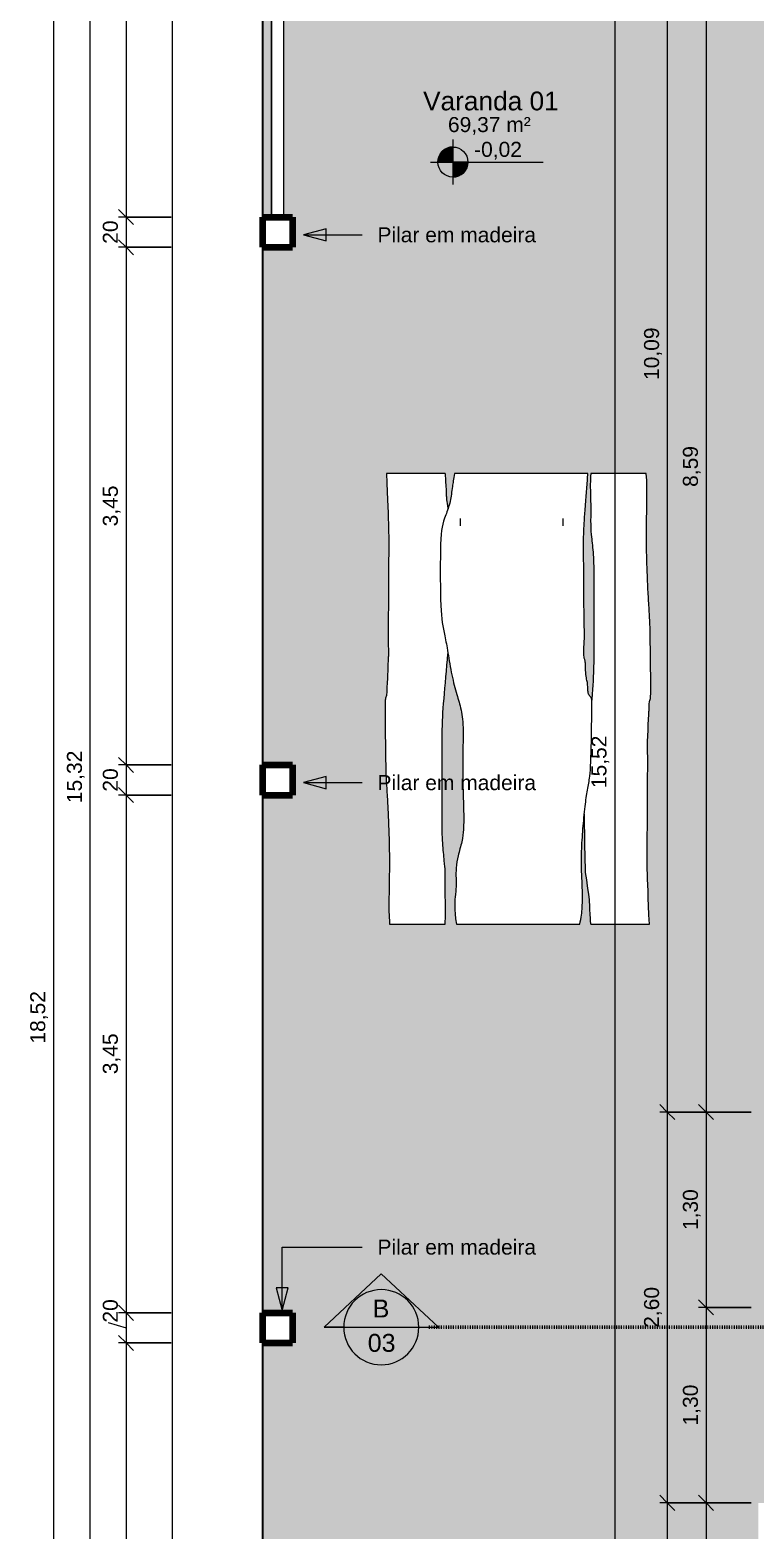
# Model space of a CAD drawing. Header units: millimetres. Extents: x -168557 to 193771, y -108373 to 197278.
# Drawn here: x 169234 to 174054, y -16670 to -6690 of the extents above; entities that cross this region are included whole.
import ezdxf

# ---------------------------------------------------------------- set-up
doc = ezdxf.new("R2010")
doc.units = ezdxf.units.MM
doc.linetypes.add('Dash dot', pattern=[15.875, 6.35, -4.7625, 0, -4.7625])
doc.linetypes.add('Overhead', pattern=[3.96875, 2.38125, -1.5875])
for name, color, linetype, lineweight in [('A-ANNO-DIMS', 211, 'Continuous', 9), ('A-ANNO-DIMS-50', 211, 'Continuous', 9), ('A-AREA', 32, 'Continuous', 9), ('A-FLOR', 192, 'Continuous', 9), ('A-FLOR-OVHD', 1, 'Overhead', 9), ('A-FLOR-PATT', 8, 'Continuous', 25), ('Corrimãos superiores', 7, 'Continuous', 9), ('G-ANNO-DIMS', 111, 'Continuous', 9), ('G-ANNO-SYMB', 111, 'Continuous', 9), ('G-ANNO-TEXT', 231, 'Continuous', 9), ('I-FURN', 30, 'Continuous', 9), ('L-HRDS-IDEN', 13, 'Continuous', 9), ('S-COLS', 52, 'Continuous', 9), ('S-COLS-SYMB', 171, 'Continuous', 100)]:
    doc.layers.add(name, color=color, linetype=linetype, lineweight=lineweight)
doc.styles.add('@Arial Unicode MS_1', font='ARIALUNI.TTF', dxfattribs={"height": 100})
doc.styles.add('Arial_2', font='arial.ttf', dxfattribs={"height": 100})
doc.styles.add('Arial_3', font='arial.ttf', dxfattribs={"height": 125})
doc.styles.add('Arial_4', font='arial.ttf', dxfattribs={"height": 119.0625})
doc.dimstyles.new('CRT_-__Metros_-_Linha_de_chamada_3_5_mm_2', dxfattribs={"dimscale": 304.8, "dimtxt": 100.584485, "dimasz": 0.328084, "dimexe": 0.164042, "dimexo": 0.0625, "dimgap": 0.082021, "dimtad": 1, "dimdec": 0, "dimlfac": 0.1, "dimdsep": 46, "dimtxsty": '@Arial Unicode MS_1', "dimblk1": 'OBLIQUE', "dimblk2": 'OBLIQUE', "dimsah": 1, "dimcen": 0.09, "dimdle": 0.164042, "dimazin": 0, "dimtfac": 1, "dimtdec": 4, "dimtix": 1, "dimtmove": 0, "dimatfit": 3, "dimfxl": 0.984252, "dimfxlon": 1, "dimtvp": 1, "dimtolj": 1, "dimtzin": 0, "dimarcsym": 2})
doc.dimstyles.new('CRT_-__Metros_-_Linha_de_chamada_3_5_mm_3', dxfattribs={"dimscale": 304.8, "dimtxt": 100.584485, "dimasz": 0.328084, "dimexe": 0.164042, "dimexo": 0.0625, "dimgap": 0.082021, "dimtad": 1, "dimlfac": 0.001, "dimrnd": 0.01, "dimzin": 0, "dimdsep": 46, "dimtxsty": '@Arial Unicode MS_1', "dimblk1": 'OBLIQUE', "dimblk2": 'OBLIQUE', "dimsah": 1, "dimcen": 0.09, "dimdle": 0.164042, "dimazin": 0, "dimtfac": 1, "dimtdec": 4, "dimtix": 1, "dimtmove": 0, "dimatfit": 3, "dimfxl": 0.984252, "dimfxlon": 1, "dimtvp": 1, "dimtolj": 1, "dimtzin": 0, "dimarcsym": 2})
doc.dimstyles.new('CRT_-__Metros_-_Linha_de_chamada_3_5_mm_4', dxfattribs={"dimscale": 304.8, "dimtxt": 100.584485, "dimasz": 0.328084, "dimexe": 0.164042, "dimexo": 0.0625, "dimgap": 0.082021, "dimtad": 1, "dimdec": 0, "dimlfac": 0.1, "dimdsep": 46, "dimtxsty": '@Arial Unicode MS_1', "dimblk1": 'OBLIQUE', "dimblk2": 'OBLIQUE', "dimsah": 1, "dimcen": 0.09, "dimdle": 0.164042, "dimazin": 0, "dimtfac": 1, "dimtdec": 4, "dimtix": 1, "dimtmove": 1, "dimatfit": 3, "dimfxl": 0.984252, "dimfxlon": 1, "dimtvp": 1, "dimtolj": 1, "dimtzin": 0, "dimarcsym": 2})

# ---------------------------------------------------------------- blocks, each defined once
blk = doc.blocks.new('Pilar de Madeira - 20x20cm-4274203-TERREO')
at = {"layer": 'S-COLS', "lineweight": 80}
for p, q in [((100, 100), (-100, 100)), ((-100, 100), (-100, -100)), ((100, -100), (100, 100)), ((-100, -100), (100, -100))]:
    blk.add_line(p, q, dxfattribs=at)
at = {"layer": 'S-COLS-SYMB'}
for p, q in [((-100, 100), (-100, -100)), ((-100, 100), (100, 100)), ((100, 100), (100, -100)), ((-100, -100), (100, -100))]:
    blk.add_line(p, q, dxfattribs=at)
blk = doc.blocks.new('Tipo de corrimão superior - Corrimão superior_Interno_-3444982-TERREO')
at = {"layer": 'Corrimãos superiores'}
for p, q in [((-11184.6, -7934.7), (-11184.6, -3999.7)), ((-11104.6, -3999.7), (-11104.6, -7934.7))]:
    blk.add_line(p, q, dxfattribs=at)
blk = doc.blocks.new('Tipo de corrimão superior - Corrimão superior_Interno_-V11-TERREO')
at = {"layer": 'Corrimãos superiores'}
for p, q in [((-11184.6, -3999.7), (-11184.6, -7934.7)), ((-11104.6, -3999.7), (-11104.6, -7934.7))]:
    blk.add_line(p, q, dxfattribs=at)
blk = doc.blocks.new('Blks_Mob_Mesa com Bancos Rústica - Madeira Clara-3524189-TERREO')
at = {"layer": 'I-FURN', "color": 254}
for p, q in [((-1500, 854.3), (-1500, 484.5)), ((1500, 485), (1500, 875)), ((-1500, 409.9), (-1500, -411.3)), ((1500, -465.1), (1500, 422.3)), ((1200, 385.2), (1150, 385.2)), ((1150, -300), (1200, -300)), ((-1500, -485), (-1500, -875)), ((1500, -854.3), (1500, -484.5))]:
    blk.add_line(p, q, dxfattribs=at)
for points, knots in [([(1500, 875), (1142.9, 859.2), (998.6, 859.2), (806.6, 862.6), (658.8, 862.6), (516.9, 862.6), (451.5, 864.8), (386.2, 864.8), (321.6, 861.4), (295, 861.4), (269.8, 863.2), (217.8, 866.8), (146.4, 866.8), (88.4, 872.9), (59.2, 872.9), (42.9, 872.9), (21.6, 874.8), (-1.2, 882.7), (-5.9, 883.9), (-213.5, 883.9), (-422.2, 880.3), (-523.5, 878.5), (-649.1, 869.7), (-773.6, 863.2), (-859.2, 860.2), (-993.3, 855.5), (-1145.1, 855.5), (-1271.1, 857.7), (-1352.4, 859.2), (-1430.6, 859.2), (-1500, 854.3)], [0, 0, 0, 0, 0.758754, 1.288261, 1.815115, 2.203482, 2.501588, 2.715304, 2.886495, 3.014046, 3.127691, 3.290446, 3.489275, 3.663074, 3.776602, 3.849743, 3.917368, 3.972516, 4.231248, 4.691862, 5.257928, 5.734722, 6.119599, 6.487339, 6.864099, 7.270446, 7.720913, 8.113601, 8.425902, 8.676483, 8.676483, 8.676483, 8.676483]), ([(1500, 422.3), (1460.2, 428.3), (1397.5, 439.4), (1311.9, 446.9), (1173.5, 500), (1104.3, 517.9), (584.3, 517.9), (482.6, 500), (335, 469.5), (206.8, 451.5), (46.1, 414.4), (-44.9, 381.3), (-189.2, 358.4), (-393, 372.7), (-743.2, 360.4), (-849.2, 360.4), (-941.8, 368.5), (-1047.3, 400.8), (-1114.2, 412.6), (-1200.3, 412.6), (-1242.1, 408.9), (-1325.7, 419.2), (-1392.2, 425), (-1500, 409.9)], [0, 0, 0, 0, 0.207603, 0.533321, 0.867568, 1.67653, 2.436357, 3.282857, 3.702191, 4.188951, 4.616768, 5.06291, 5.551979, 6.318381, 7.040925, 7.641791, 7.980068, 8.2766, 8.565619, 8.779919, 9.012155, 9.223257, 9.507421, 9.507421, 9.507421, 9.507421]), ([(-1500, 484.5), (-1441.1, 481.4), (-1387.4, 481.4), (-1257.7, 485.9), (-1221, 484), (-1133.6, 484), (-1087, 488.9), (-935.2, 504.9), (-825.1, 504.9), (-643, 504.9), (-557.9, 504.9), (-484.9, 504.9), (-166.5, 504.9), (-54.8, 497.1), (204.8, 474.3), (300.9, 465.4), (301.6, 465.3)], [0, 0, 0, 0, 0.265197, 0.506055, 0.783671, 0.970592, 1.284331, 1.622955, 2.109528, 2.522115, 2.894124, 3.415176, 3.965643, 4.875042, 5.652198, 5.658261, 5.658261, 5.658261, 5.658261]), ([(1266.1, 465), (1319.1, 472.5), (1360.7, 475.7), (1390.1, 475.7), (1450.2, 479.9), (1492.1, 482.1), (1500, 485)], [0.0871293, 0.0871293, 0.0871293, 0.0871293, 0.2577189, 0.4264303, 0.5760661, 0.6970347, 0.6970347, 0.6970347, 0.6970347]), ([(-1500, -411.3), (-1455.8, -423.2), (-1376.2, -430.1), (-1260.6, -430.1), (-1151.8, -422.5), (-1006.1, -422.5), (-870.2, -432), (-718.4, -445.3), (-595.9, -464.7), (-513.1, -482.3), (-324.5, -488.9), (1, -493.2), (5.4, -490.7), (28, -470.3), (51.3, -464.5), (95.7, -464.5), (125.1, -459.3), (155.2, -450.7), (223.9, -450.7), (247.9, -448.6), (277.6, -439.5), (303.9, -436.2), (396.4, -442.7), (460.6, -442.7), (524.5, -439.4), (880.7, -439.4), (1010, -434.8), (1137.5, -439.3), (1265.5, -446), (1483.6, -465.1), (1500, -465.1)], [0, 0, 0, 0, 0.263808, 0.596844, 1.001877, 1.429479, 1.904488, 2.355833, 2.750742, 3.18532, 3.840237, 4.408103, 4.80294, 4.868038, 4.976241, 5.083667, 5.199084, 5.34105, 5.476763, 5.612252, 5.70159, 5.865928, 6.066468, 6.308002, 6.837793, 7.438863, 8.109489, 8.530611, 9.049712, 9.447202, 9.447202, 9.447202, 9.447202]), ([(-1156.4, -448.4), (-1296.3, -470.6), (-1355.5, -475.7), (-1390.1, -475.7), (-1450.2, -479.9), (-1492.1, -482.1), (-1500, -485)], [0, 0, 0, 0, 0.2577189, 0.4264303, 0.5760661, 0.6970347, 0.6970347, 0.6970347, 0.6970347]), ([(-768.2, -441.5), (-814.1, -441.5), (-868.9, -441.6), (-1105.4, -445.7), (-1156.4, -448.4)], [7.1739891, 7.1739891, 7.1739891, 7.1739891, 7.752486, 8.1611452, 8.1611452, 8.1611452, 8.1611452]), ([(1500, -484.5), (1441.1, -481.4), (1387.4, -481.4), (1257.7, -485.9), (1221, -484), (1133.6, -484), (1087, -488.9), (935.2, -504.9), (825.1, -504.9), (643, -504.9), (557.9, -504.9), (484.9, -504.9), (166.5, -504.9), (92.8, -499.7), (-6, -491.4), (-7.9, -491.3)], [0, 0, 0, 0, 0.265197, 0.506055, 0.783671, 0.970592, 1.284331, 1.622955, 2.109528, 2.522115, 2.894124, 3.415176, 3.965643, 4.875042, 4.891768, 4.891768, 4.891768, 4.891768]), ([(-1500, -875), (-1142.9, -859.2), (-998.6, -859.2), (-806.6, -862.6), (-658.8, -862.6), (-516.9, -862.6), (-451.5, -864.8), (-386.2, -864.8), (-321.6, -861.4), (-295, -861.4), (-269.8, -863.2), (-217.8, -866.8), (-146.4, -866.8), (-88.4, -872.9), (-59.2, -872.9), (-42.9, -872.9), (-21.6, -874.8), (1.2, -882.7), (5.9, -883.9), (213.5, -883.9), (422.2, -880.3), (523.5, -878.5), (649.1, -869.7), (773.6, -863.2), (859.2, -860.2), (993.3, -855.5), (1145.1, -855.5), (1271.1, -857.7), (1352.4, -859.2), (1430.6, -859.2), (1500, -854.3)], [0, 0, 0, 0, 0.758754, 1.288261, 1.815115, 2.203482, 2.501588, 2.715304, 2.886495, 3.014046, 3.127691, 3.290446, 3.489275, 3.663074, 3.776602, 3.849743, 3.917368, 3.972516, 4.231248, 4.691862, 5.257928, 5.734722, 6.119599, 6.487339, 6.864099, 7.270446, 7.720913, 8.113601, 8.425902, 8.676483, 8.676483, 8.676483, 8.676483])]:
    blk.add_open_spline(points, degree=3, knots=knots, dxfattribs=at)
blk = doc.blocks.new('Pilar de Madeira - 20x20cm-4274205-TERREO')
at = {"layer": 'S-COLS', "lineweight": 80}
for p, q in [((100, 100), (-100, 100)), ((-100, 100), (-100, -100)), ((100, -100), (100, 100)), ((-100, -100), (100, -100))]:
    blk.add_line(p, q, dxfattribs=at)
at = {"layer": 'S-COLS-SYMB'}
for p, q in [((-100, 100), (-100, -100)), ((-100, 100), (100, 100)), ((100, 100), (100, -100)), ((-100, -100), (100, -100))]:
    blk.add_line(p, q, dxfattribs=at)
blk = doc.blocks.new('Elevações de ponto - Tag de Nível em Plantas de Pisos NA-224974-TERREO')
at = {"layer": 'G-ANNO-DIMS'}
h = blk.add_hatch(color=256, dxfattribs=at)
edge = h.paths.add_edge_path()
edge.add_line((0, 0), (-2, 0))
edge.add_arc((0, 0), 2, 90, 180, ccw=False)
edge.add_line((0, 2), (0, 0))
h = blk.add_hatch(color=256, dxfattribs=at)
edge = h.paths.add_edge_path()
edge.add_line((0, 0), (2, 0))
edge.add_arc((0, 0), 2, 270, 360, ccw=False)
edge.add_line((0, -2), (0, 0))
for p, q in [((0, 3), (0, -3)), ((0, 0), (0, 2)), ((-3, 0), (12, 0)), ((-2, 0), (0, 0)), ((0, 0), (0, -2)), ((2, 0), (0, 0))]:
    blk.add_line(p, q, dxfattribs=at)
blk.add_circle((0, 0), 2, dxfattribs=at)
for start, end in [(90, 180), (270, 360)]:
    blk.add_arc((0, 0), 2, start, end, dxfattribs=at)
blk = doc.blocks.new('Corte - Extremidade superior do corte - Preenchido-799760-TERREO')
at = {"layer": 'G-ANNO-SYMB'}
h = blk.add_hatch(color=256, dxfattribs=at)
edge = h.paths.add_edge_path()
edge.add_line((-6.35, 7.11), (1.27, 0))
edge.add_line((1.27, 0), (-1.35, 0))
edge.add_arc((-6.35, 0), 5, 0, 180)
edge.add_line((-11.35, 0), (-13.97, 0))
edge.add_line((-13.97, 0), (-6.35, 7.11))
for p, q in [((-6.35, 7.11), (-13.97, 0)), ((-6.35, 7.11), (-13.97, 0)), ((-6.35, 7.11), (1.27, 0)), ((1.27, 0), (-6.35, 7.11)), ((-1.35, 0), (1.27, 0)), ((-11.35, 0), (-13.97, 0)), ((-13.97, 0), (-11.35, 0)), ((-1.35, 0), (1.27, 0))]:
    blk.add_line(p, q, dxfattribs=at)
for start, end in [(0, 180), (0, 180), (180, 360)]:
    blk.add_arc((-6.35, 0), 5, start, end, dxfattribs=at)
blk = doc.blocks.new('DIMBLOCK32-TERREO')
at = {"layer": 'A-ANNO-DIMS-50', "lineweight": 18}
for p, q in [((169873.9, -3999.7), (169823.9, -3949.7)), ((169873.9, -3999.7), (169923.9, -4049.7)), ((169873.9, -7934.7), (169823.9, -7884.7)), ((169873.9, -7934.7), (169923.9, -7984.7))]:
    blk.add_line(p, q, dxfattribs=at)
at = {"layer": 'A-ANNO-DIMS-50'}
for p, q in [((170173.9, -3999.7), (169823.9, -3999.7)), ((169873.9, -3999.7), (169873.9, -7934.7)), ((169873.9, -3999.7), (170173.9, -3999.7)), ((170173.9, -7934.7), (169823.9, -7934.7)), ((169873.9, -7934.7), (170173.9, -7934.7))]:
    blk.add_line(p, q, dxfattribs=at)
at = {"layer": 'A-ANNO-DIMS-50', "color": 0, "insert": (169719.1, -6102.4), "char_height": 100, "width": 324.675, "attachment_point": 1, "rotation": 90, "line_spacing_factor": 1.117605, "style": '@Arial Unicode MS_1'}
blk.add_mtext('3,94', dxfattribs=at)
blk = doc.blocks.new('_Oblique')
at = {"color": 0, "linetype": 'ByBlock', "lineweight": -2}
blk.add_line((-0.5, -0.5), (0.5, 0.5), dxfattribs=at)
blk = doc.blocks.new('DIMBLOCK33-TERREO')
at = {"layer": 'A-ANNO-DIMS-50', "lineweight": 18}
for p, q in [((169873.9, -7934.7), (169823.9, -7884.7)), ((169873.9, -7934.7), (169923.9, -7984.7)), ((169873.9, -8134.7), (169823.9, -8084.7)), ((169873.9, -8134.7), (169923.9, -8184.7))]:
    blk.add_line(p, q, dxfattribs=at)
at = {"layer": 'A-ANNO-DIMS-50'}
for p, q in [((170173.9, -7934.7), (169823.9, -7934.7)), ((169873.9, -7934.7), (169873.9, -8134.7)), ((169873.9, -7934.7), (170173.9, -7934.7)), ((170173.9, -8134.7), (169823.9, -8134.7)), ((169873.9, -8134.7), (170173.9, -8134.7))]:
    blk.add_line(p, q, dxfattribs=at)
at = {"layer": 'A-ANNO-DIMS-50', "color": 0, "insert": (169719.1, -8112.1), "char_height": 100, "width": 185.873, "attachment_point": 1, "rotation": 90, "line_spacing_factor": 1.117605, "style": '@Arial Unicode MS_1'}
blk.add_mtext('20', dxfattribs=at)
blk = doc.blocks.new('DIMBLOCK34-TERREO')
at = {"layer": 'A-ANNO-DIMS-50', "lineweight": 18}
for p, q in [((169873.9, -8134.7), (169823.9, -8084.7)), ((169873.9, -8134.7), (169923.9, -8184.7)), ((169873.9, -11579.7), (169823.9, -11529.7)), ((169873.9, -11579.7), (169923.9, -11629.7))]:
    blk.add_line(p, q, dxfattribs=at)
at = {"layer": 'A-ANNO-DIMS-50'}
for p, q in [((170173.9, -8134.7), (169823.9, -8134.7)), ((169873.9, -8134.7), (169873.9, -11579.7)), ((169873.9, -8134.7), (170173.9, -8134.7)), ((170173.9, -11579.7), (169823.9, -11579.7)), ((169873.9, -11579.7), (170173.9, -11579.7))]:
    blk.add_line(p, q, dxfattribs=at)
at = {"layer": 'A-ANNO-DIMS-50', "color": 0, "insert": (169719.1, -9992.4), "char_height": 100, "width": 324.675, "attachment_point": 1, "rotation": 90, "line_spacing_factor": 1.117605, "style": '@Arial Unicode MS_1'}
blk.add_mtext('3,45', dxfattribs=at)
blk = doc.blocks.new('DIMBLOCK35-TERREO')
at = {"layer": 'A-ANNO-DIMS-50', "lineweight": 18}
for p, q in [((169873.9, -11579.7), (169823.9, -11529.7)), ((169873.9, -11579.7), (169923.9, -11629.7)), ((169873.9, -11779.7), (169823.9, -11729.7)), ((169873.9, -11779.7), (169923.9, -11829.7))]:
    blk.add_line(p, q, dxfattribs=at)
at = {"layer": 'A-ANNO-DIMS-50'}
for p, q in [((170173.9, -11579.7), (169823.9, -11579.7)), ((169873.9, -11579.7), (169873.9, -11779.7)), ((169873.9, -11579.7), (170173.9, -11579.7)), ((170173.9, -11779.7), (169823.9, -11779.7)), ((169873.9, -11779.7), (170173.9, -11779.7))]:
    blk.add_line(p, q, dxfattribs=at)
at = {"layer": 'A-ANNO-DIMS-50', "color": 0, "insert": (169719.1, -11757.1), "char_height": 100, "width": 185.873, "attachment_point": 1, "rotation": 90, "line_spacing_factor": 1.117605, "style": '@Arial Unicode MS_1'}
blk.add_mtext('20', dxfattribs=at)
blk = doc.blocks.new('DIMBLOCK36-TERREO')
at = {"layer": 'A-ANNO-DIMS-50', "lineweight": 18}
for p, q in [((169873.9, -11779.7), (169823.9, -11729.7)), ((169873.9, -11779.7), (169923.9, -11829.7)), ((169873.9, -15224.7), (169823.9, -15174.7)), ((169873.9, -15224.7), (169923.9, -15274.7))]:
    blk.add_line(p, q, dxfattribs=at)
at = {"layer": 'A-ANNO-DIMS-50'}
for p, q in [((170173.9, -11779.7), (169823.9, -11779.7)), ((169873.9, -11779.7), (169873.9, -15224.7)), ((169873.9, -11779.7), (170173.9, -11779.7)), ((170173.9, -15224.7), (169823.9, -15224.7)), ((169873.9, -15224.7), (170173.9, -15224.7))]:
    blk.add_line(p, q, dxfattribs=at)
at = {"layer": 'A-ANNO-DIMS-50', "color": 0, "insert": (169719.1, -13637.4), "char_height": 100, "width": 324.675, "attachment_point": 1, "rotation": 90, "line_spacing_factor": 1.117605, "style": '@Arial Unicode MS_1'}
blk.add_mtext('3,45', dxfattribs=at)
blk = doc.blocks.new('DIMBLOCK37-TERREO')
at = {"layer": 'A-ANNO-DIMS-50', "lineweight": 18}
for p, q in [((169873.9, -15224.7), (169823.9, -15174.7)), ((169873.9, -15224.7), (169923.9, -15274.7)), ((169873.9, -15424.7), (169823.9, -15374.7)), ((169873.9, -15424.7), (169923.9, -15474.7))]:
    blk.add_line(p, q, dxfattribs=at)
at = {"layer": 'A-ANNO-DIMS-50'}
for p, q in [((170173.9, -15224.7), (169823.9, -15224.7)), ((169873.9, -15224.7), (169873.9, -15424.7)), ((169873.9, -15224.7), (170173.9, -15224.7)), ((169755.7, -15289.7), (169873.9, -15324.7)), ((169755.7, -15289.7), (169755.7, -15289.7)), ((170173.9, -15424.7), (169823.9, -15424.7)), ((169873.9, -15424.7), (170173.9, -15424.7))]:
    blk.add_line(p, q, dxfattribs=at)
at = {"layer": 'A-ANNO-DIMS-50', "color": 0, "insert": (169719.1, -15289.7), "char_height": 100, "width": 185.873, "attachment_point": 1, "rotation": 90, "line_spacing_factor": 1.117605, "style": '@Arial Unicode MS_1'}
blk.add_mtext('20', dxfattribs=at)
blk = doc.blocks.new('DIMBLOCK38-TERREO')
at = {"layer": 'A-ANNO-DIMS-50', "lineweight": 18}
for p, q in [((169873.9, -15424.7), (169823.9, -15374.7)), ((169873.9, -15424.7), (169923.9, -15474.7)), ((169873.9, -19119.7), (169823.9, -19069.7)), ((169873.9, -19119.7), (169923.9, -19169.7))]:
    blk.add_line(p, q, dxfattribs=at)
at = {"layer": 'A-ANNO-DIMS-50'}
for p, q in [((170173.9, -15424.7), (169823.9, -15424.7)), ((169873.9, -15424.7), (169873.9, -19119.7)), ((169873.9, -15424.7), (170173.9, -15424.7)), ((170173.9, -19119.7), (169823.9, -19119.7)), ((169873.9, -19119.7), (170173.9, -19119.7))]:
    blk.add_line(p, q, dxfattribs=at)
at = {"layer": 'A-ANNO-DIMS-50', "color": 0, "insert": (169719.1, -17407.4), "char_height": 100, "width": 324.675, "attachment_point": 1, "rotation": 90, "line_spacing_factor": 1.117605, "style": '@Arial Unicode MS_1'}
blk.add_mtext('3,70', dxfattribs=at)
blk = doc.blocks.new('DIMBLOCK43-TERREO')
at = {"layer": 'A-ANNO-DIMS-50', "lineweight": 18}
for p, q in [((169635, -3999.7), (169585, -3949.7)), ((169635, -3999.7), (169685, -4049.7)), ((169635, -19319.7), (169585, -19269.7)), ((169635, -19319.7), (169685, -19369.7))]:
    blk.add_line(p, q, dxfattribs=at)
at = {"layer": 'A-ANNO-DIMS-50'}
for p, q in [((169635, -19319.7), (169635, -3949.7)), ((169935, -3999.7), (169585, -3999.7)), ((169635, -3999.7), (169935, -3999.7)), ((169935, -19319.7), (169585, -19319.7)), ((169635, -19319.7), (169935, -19319.7))]:
    blk.add_line(p, q, dxfattribs=at)
at = {"layer": 'A-ANNO-DIMS-50', "color": 0, "insert": (169480.2, -11833.7), "char_height": 100, "width": 417.611, "attachment_point": 1, "rotation": 90, "line_spacing_factor": 1.117605, "style": '@Arial Unicode MS_1'}
blk.add_mtext('15,32', dxfattribs=at)
blk = doc.blocks.new('DIMBLOCK44-TERREO')
at = {"layer": 'A-ANNO-DIMS-50', "lineweight": 18}
for p, q in [((169390.7, -3999.7), (169340.7, -3949.7)), ((169390.7, -3999.7), (169440.7, -4049.7)), ((169390.7, -22519.7), (169340.7, -22469.7)), ((169390.7, -22519.7), (169440.7, -22569.7))]:
    blk.add_line(p, q, dxfattribs=at)
at = {"layer": 'A-ANNO-DIMS-50'}
for p, q in [((169390.7, -3949.7), (169390.7, -22569.7)), ((169690.7, -3999.7), (169340.7, -3999.7)), ((169390.7, -3999.7), (169690.7, -3999.7)), ((169690.7, -22519.7), (169340.7, -22519.7)), ((169390.7, -22519.7), (169690.7, -22519.7))]:
    blk.add_line(p, q, dxfattribs=at)
at = {"layer": 'A-ANNO-DIMS-50', "color": 0, "insert": (169235.9, -13433.7), "char_height": 100, "width": 417.611, "attachment_point": 1, "rotation": 90, "line_spacing_factor": 1.117605, "style": '@Arial Unicode MS_1'}
blk.add_mtext('18,52', dxfattribs=at)
blk = doc.blocks.new('DIMBLOCK232-TERREO')
at = {"layer": 'A-ANNO-DIMS-50', "lineweight": 18}
for p, q in [((173735.2, -5299.7), (173685.2, -5249.7)), ((173735.2, -5299.7), (173785.2, -5349.7)), ((173735.2, -13889), (173685.2, -13839)), ((173735.2, -13889), (173785.2, -13939))]:
    blk.add_line(p, q, dxfattribs=at)
at = {"layer": 'A-ANNO-DIMS-50'}
for p, q in [((174035.2, -5299.7), (173685.2, -5299.7)), ((173735.2, -5299.7), (173735.2, -13889)), ((173735.2, -5299.7), (174035.2, -5299.7)), ((174035.2, -13889), (173685.2, -13889)), ((173735.2, -13889), (174035.2, -13889))]:
    blk.add_line(p, q, dxfattribs=at)
at = {"layer": 'A-ANNO-DIMS-50', "color": 0, "insert": (173580.4, -9729.6), "char_height": 100, "width": 324.675, "attachment_point": 1, "rotation": 90, "line_spacing_factor": 1.117605, "style": '@Arial Unicode MS_1'}
blk.add_mtext('8,59', dxfattribs=at)
blk = doc.blocks.new('DIMBLOCK233-TERREO')
at = {"layer": 'A-ANNO-DIMS-50', "lineweight": 18}
for p, q in [((173735.2, -13889), (173685.2, -13839)), ((173735.2, -13889), (173785.2, -13939)), ((173735.2, -15189), (173685.2, -15139)), ((173735.2, -15189), (173785.2, -15239))]:
    blk.add_line(p, q, dxfattribs=at)
at = {"layer": 'A-ANNO-DIMS-50'}
for p, q in [((174035.2, -13889), (173685.2, -13889)), ((173735.2, -13889), (173735.2, -15189)), ((173735.2, -13889), (174035.2, -13889)), ((174035.2, -15189), (173685.2, -15189)), ((173735.2, -15189), (174035.2, -15189))]:
    blk.add_line(p, q, dxfattribs=at)
at = {"layer": 'A-ANNO-DIMS-50', "color": 0, "insert": (173580.4, -14674.3), "char_height": 100, "width": 324.675, "attachment_point": 1, "rotation": 90, "line_spacing_factor": 1.117605, "style": '@Arial Unicode MS_1'}
blk.add_mtext('1,30', dxfattribs=at)
blk = doc.blocks.new('DIMBLOCK234-TERREO')
at = {"layer": 'A-ANNO-DIMS-50', "lineweight": 18}
for p, q in [((173735.2, -15189), (173685.2, -15139)), ((173735.2, -15189), (173785.2, -15239)), ((173735.2, -16489), (173685.2, -16439)), ((173735.2, -16489), (173785.2, -16539))]:
    blk.add_line(p, q, dxfattribs=at)
at = {"layer": 'A-ANNO-DIMS-50'}
for p, q in [((174035.2, -15189), (173685.2, -15189)), ((173735.2, -15189), (173735.2, -16489)), ((173735.2, -15189), (174035.2, -15189)), ((174035.2, -16489), (173685.2, -16489)), ((173735.2, -16489), (174035.2, -16489))]:
    blk.add_line(p, q, dxfattribs=at)
at = {"layer": 'A-ANNO-DIMS-50', "color": 0, "insert": (173580.4, -15974.3), "char_height": 100, "width": 324.675, "attachment_point": 1, "rotation": 90, "line_spacing_factor": 1.117605, "style": '@Arial Unicode MS_1'}
blk.add_mtext('1,30', dxfattribs=at)
blk = doc.blocks.new('DIMBLOCK235-TERREO')
at = {"layer": 'A-ANNO-DIMS-50', "lineweight": 18}
for p, q in [((173735.2, -16489), (173685.2, -16439)), ((173735.2, -16489), (173785.2, -16539)), ((173735.2, -19319.7), (173685.2, -19269.7)), ((173735.2, -19319.7), (173785.2, -19369.7))]:
    blk.add_line(p, q, dxfattribs=at)
at = {"layer": 'A-ANNO-DIMS-50'}
for p, q in [((174035.2, -16489), (173685.2, -16489)), ((173735.2, -16489), (173735.2, -19369.7)), ((173735.2, -16489), (174035.2, -16489)), ((174035.2, -19319.7), (173685.2, -19319.7)), ((173735.2, -19319.7), (174035.2, -19319.7))]:
    blk.add_line(p, q, dxfattribs=at)
at = {"layer": 'A-ANNO-DIMS-50', "color": 0, "insert": (173580.4, -18039.6), "char_height": 100, "width": 324.675, "attachment_point": 1, "rotation": 90, "line_spacing_factor": 1.117605, "style": '@Arial Unicode MS_1'}
blk.add_mtext('2,83', dxfattribs=at)
blk = doc.blocks.new('DIMBLOCK236-TERREO')
at = {"layer": 'A-ANNO-DIMS-50', "lineweight": 18}
for p, q in [((173476.5, -3799.7), (173426.5, -3749.7)), ((173476.5, -3799.7), (173526.5, -3849.7)), ((173476.5, -13889), (173426.5, -13839)), ((173476.5, -13889), (173526.5, -13939))]:
    blk.add_line(p, q, dxfattribs=at)
at = {"layer": 'A-ANNO-DIMS-50'}
for p, q in [((173476.5, -3749.7), (173476.5, -13889)), ((173776.5, -3799.7), (173426.5, -3799.7)), ((173476.5, -3799.7), (173776.5, -3799.7)), ((173776.5, -13889), (173426.5, -13889)), ((173476.5, -13889), (173776.5, -13889))]:
    blk.add_line(p, q, dxfattribs=at)
at = {"layer": 'A-ANNO-DIMS-50', "color": 0, "insert": (173321.7, -9018.3), "char_height": 100, "width": 417.611, "attachment_point": 1, "rotation": 90, "line_spacing_factor": 1.117605, "style": '@Arial Unicode MS_1'}
blk.add_mtext('10,09', dxfattribs=at)
blk = doc.blocks.new('DIMBLOCK237-TERREO')
at = {"layer": 'A-ANNO-DIMS-50', "lineweight": 18}
for p, q in [((173476.5, -13889), (173426.5, -13839)), ((173476.5, -13889), (173526.5, -13939)), ((173476.5, -16489), (173426.5, -16439)), ((173476.5, -16489), (173526.5, -16539))]:
    blk.add_line(p, q, dxfattribs=at)
at = {"layer": 'A-ANNO-DIMS-50'}
for p, q in [((173776.5, -13889), (173426.5, -13889)), ((173476.5, -13889), (173476.5, -16489)), ((173476.5, -13889), (173776.5, -13889)), ((173776.5, -16489), (173426.5, -16489)), ((173476.5, -16489), (173776.5, -16489))]:
    blk.add_line(p, q, dxfattribs=at)
at = {"layer": 'A-ANNO-DIMS-50', "color": 0, "insert": (173321.7, -15324.3), "char_height": 100, "width": 324.675, "attachment_point": 1, "rotation": 90, "line_spacing_factor": 1.117605, "style": '@Arial Unicode MS_1'}
blk.add_mtext('2,60', dxfattribs=at)
blk = doc.blocks.new('DIMBLOCK238-TERREO')
at = {"layer": 'A-ANNO-DIMS-50', "lineweight": 18}
for p, q in [((173476.5, -16489), (173426.5, -16439)), ((173476.5, -16489), (173526.5, -16539)), ((173476.5, -19319.7), (173426.5, -19269.7)), ((173476.5, -19319.7), (173526.5, -19369.7))]:
    blk.add_line(p, q, dxfattribs=at)
at = {"layer": 'A-ANNO-DIMS-50'}
for p, q in [((173776.5, -16489), (173426.5, -16489)), ((173476.5, -16489), (173476.5, -19369.7)), ((173476.5, -16489), (173776.5, -16489)), ((173776.5, -19319.7), (173426.5, -19319.7)), ((173476.5, -19319.7), (173776.5, -19319.7))]:
    blk.add_line(p, q, dxfattribs=at)
at = {"layer": 'A-ANNO-DIMS-50', "color": 0, "insert": (173321.7, -18039.6), "char_height": 100, "width": 324.675, "attachment_point": 1, "rotation": 90, "line_spacing_factor": 1.117605, "style": '@Arial Unicode MS_1'}
blk.add_mtext('2,83', dxfattribs=at)
blk = doc.blocks.new('DIMBLOCK239-TERREO')
at = {"layer": 'A-ANNO-DIMS-50', "lineweight": 18}
for p, q in [((173126.5, -3799.7), (173076.5, -3749.7)), ((173126.5, -3799.7), (173176.5, -3849.7)), ((173126.5, -19319.7), (173076.5, -19269.7)), ((173126.5, -19319.7), (173176.5, -19369.7))]:
    blk.add_line(p, q, dxfattribs=at)
at = {"layer": 'A-ANNO-DIMS-50'}
for p, q in [((173126.5, -3749.7), (173126.5, -19369.7)), ((173426.5, -3799.7), (173076.5, -3799.7)), ((173126.5, -3799.7), (173426.5, -3799.7)), ((173426.5, -19319.7), (173076.5, -19319.7)), ((173126.5, -19319.7), (173426.5, -19319.7))]:
    blk.add_line(p, q, dxfattribs=at)
at = {"layer": 'A-ANNO-DIMS-50', "color": 0, "insert": (172971.7, -11733.7), "char_height": 100, "width": 417.611, "attachment_point": 1, "rotation": 90, "line_spacing_factor": 1.117605, "style": '@Arial Unicode MS_1'}
blk.add_mtext('15,52', dxfattribs=at)

msp = doc.modelspace()

# ---------------------------------------------------------------- hatches: boundary and pattern name
at = {"layer": 'A-FLOR-PATT', "lineweight": 9}
h = msp.add_hatch(dxfattribs=at)
h.set_pattern_fill('FP_6', color=9, style=0, pattern_type=2)
h.set_pattern_definition([(0, (182026.95, 0), (406.4, 101.6), [16.764, -288.036, 16.764, -288.036, -1625.6]), (0, (182026.95, 0), (406.4, 101.6), [-609.6, 16.764, -592.836, 16.764, -288.036, -711.2]), (0, (182026.95, 0), (406.4, 101.6), [-1524, 16.764, -186.436, 16.764, -491.236]), (120, (182179.35, 50.8), (-291.1882, 301.15272), [16.764, -288.036, 16.764, -288.036, -1625.6]), (120, (182179.35, 50.8), (-291.1882, 301.15272), [-609.6, 16.764, -592.836, 16.764, -288.036, -711.2]), (120, (182179.35, 50.8), (-291.1882, 301.15272), [-1524, 16.764, -186.436, 16.764, -491.236]), (240, (182230.15, 254), (-115.2118, -402.75272), [16.764, -288.036, 16.764, -288.036, -1625.6]), (240, (182230.15, 254), (-115.2118, -402.75272), [-609.6, 16.764, -592.836, 16.764, -288.036, -711.2]), (240, (182230.15, 254), (-115.2118, -402.75272), [-1524, 16.764, -186.436, 16.764, -491.236])])
h.paths.add_polyline_path([(174773.796, -5639.186), (174776.037, -5640.48), (174775.714, -5639.981), (174774.832, -5639.615)])
h.paths.add_polyline_path([(174772.332, -5635.651), (174773.001, -5638.151), (174773.001, -5637.268), (174772.502, -5636.062)])
h.paths.add_polyline_path([(170982.332, -19319.651), (174082.332, -19319.651), (174082.332, -17819.651), (174072.332, -17819.651), (174072.332, -17359.651), (174082.332, -17359.651), (174082.332, -17039.651), (174072.332, -17039.651), (174072.332, -16739.651), (174082.332, -16739.651), (174082.332, -16489.651), (174182.332, -16489.651), (174182.332, -16488.651), (174162.332, -16488.651), (174162.332, -16040.651), (174182.332, -16040.306), (174182.332, -16039.306), (174162.332, -16039.306), (174162.332, -15591.306), (174182.332, -15591.306), (174182.332, -15588.651), (174162.332, -15588.651), (174162.332, -15190.651), (174182.332, -15190.651), (174182.332, -15188.651), (174162.332, -15188.651), (174162.332, -14790.651), (174182.332, -14790.651), (174182.332, -14787.995), (174162.332, -14787.995), (174162.332, -14339.995), (174182.332, -14339.995), (174182.332, -14337.995), (174162.332, -14337.995), (174162.332, -13889.995), (174182.332, -13889.995), (174182.332, -13888.995), (174782.332, -13888.995), (174782.332, -13088.651), (174772.332, -13088.651), (174772.332, -12988.651), (174782.332, -12988.651), (174782.332, -8790.651), (174772.332, -8790.651), (174772.332, -8690.651), (174782.332, -8690.651), (174782.332, -8139.651), (174772.332, -8139.651), (174772.332, -5539.651), (174782.332, -5539.651), (174782.332, -5299.651), (175363.332, -5299.651), (175363.332, -5289.651), (175463.332, -5289.651), (175463.332, -5299.651), (178961.332, -5299.291), (178961.332, -5289.651), (179061.332, -5289.651), (179061.332, -5299.651), (179642.332, -5299.651), (179642.332, -3999.651), (179582.332, -3999.651), (179582.332, -5289.651), (179502.332, -5289.651), (179502.332, -3999.651), (179442.332, -3999.651), (179442.332, -3939.651), (174982.332, -3939.651), (174982.332, -3999.651), (174782.332, -3999.651), (174782.332, -3939.651), (170982.332, -3939.651), (170982.332, -3999.651), (170922.332, -3999.651), (170922.332, -7934.651), (170982.332, -7934.651), (170982.332, -8134.651), (170782.332, -8134.651), (170782.332, -11579.651), (170982.332, -11579.651), (170982.332, -11779.651), (170782.332, -11779.651), (170782.332, -15224.651), (170982.332, -15224.651), (170982.332, -15424.651), (170782.332, -15424.651), (170782.332, -19119.651), (170982.332, -19119.651)])
h.paths.add_polyline_path([(172688.18, -12639.651), (172072.469, -12639.651), (172065.307, -12579.899), (172062.677, -12550.623), (172061.307, -12519.514), (172061.556, -12494.655), (172062.876, -12474.035), (172071.203, -12386.721), (172071.513, -12366.861), (172070.046, -12297.499), (172070.827, -12270.424), (172073.243, -12241.428), (172077.412, -12214.298), (172083.437, -12186.75), (172095.477, -12141.569), (172107.339, -12096.311), (172112.879, -12069.376), (172116.391, -12045.28), (172118.492, -12023.202), (172120.292, -11992.069), (172121.349, -11949.9), (172121.084, -11900.849), (172119.191, -11819.598), (172115.198, -11653.255), (172114.48, -11570.799), (172115.331, -11497.502), (172117.691, -11352.01), (172116.589, -11315.523), (172114.885, -11290.148), (172113.045, -11271.091), (172109.756, -11245.91), (172105.662, -11221.69), (172100.82, -11198.484), (172095.283, -11176.335), (172085.85, -11144.054), (172067.969, -11084.788), (172056.564, -11041.426), (172045.449, -10993.786), (172035.436, -10945.504), (172027.094, -10899.598), (172017.01, -10838.107), (172000.274, -11024.17), (171985.906, -11195.388), (171982.693, -11242.241), (171980.126, -11296.47), (171978.681, -11352.339), (171977.818, -11431.814), (171977.461, -11584.193), (171977.957, -12022.534), (171979.669, -12070.776), (171982.331, -12112.014), (171986.759, -12161.794), (171996.557, -12261.867), (171997.927, -12292.114), (171998.141, -12341.091), (171997.703, -12423.813), (172000.484, -12559.033), (171999.995, -12586.024), (171999.246, -12608.428), (171997.838, -12639.651), (171628.026, -12639.651), (171624.156, -12567.036), (171623.473, -12539.177), (171623.33, -12508.153), (171624.486, -12416.828), (171626.443, -12274.518), (171626.517, -12185.753), (171625.407, -12106.52), (171622.518, -12010.611), (171618.152, -11898.429), (171613.098, -11802.975), (171603.944, -11642.226), (171602.389, -11581.055), (171599.327, -11379.554), (171598.53, -11239.25), (171599.069, -11151.376), (171599.591, -11144.37), (171600.717, -11138.587), (171605.919, -11122.228), (171608.703, -11102.102), (171609.334, -11090.636), (171609.619, -11062.452), (171612.135, -11024.218), (171614.005, -10996.646), (171615.466, -10954.854), (171616.734, -10909.351), (171620.798, -10833.252), (171619.882, -10800.667), (171617.743, -10738.811), (171617.869, -10688.101), (171619.681, -10571.253), (171621.152, -10256.23), (171622.581, -10115.218), (171621.942, -10048.098), (171620.07, -9968.77), (171616.914, -9873.225), (171610.908, -9721.3), (171607.38, -9639.651), (171997.312, -9639.651), (171999.086, -9647.061), (172001.321, -9669.191), (172006.537, -9761.909), (172007.959, -9793.075), (172009.781, -9813.916), (172014.778, -9854.925), (172017.395, -9873.225), (172023.339, -9854.925), (172030.905, -9827.044), (172036.455, -9798.572), (172042.66, -9754.099), (172049.598, -9705.692), (172060.066, -9639.651), (172947.422, -9639.651), (172945.983, -9665.317), (172942.726, -9708.351), (172929.149, -9879.497), (172924.563, -9950.639), (172921.127, -10022.332), (172919.075, -10087.175), (172918.705, -10135.065), (172919.684, -10212.625), (172921.193, -10340.912), (172923.43, -10637.59), (172924.942, -10709.504), (172924.424, -10739.535), (172920.149, -10831.462), (172920.812, -10849.252), (172922.58, -10861.812), (172929.726, -10890.525), (172931.734, -10904.552), (172932.647, -10924.227), (172933.147, -10950.192), (172934.41, -10976.922), (172937.269, -10997.541), (172944.075, -11029.569), (172946.105, -11048.327), (172947.032, -11071.397), (172948.845, -11093.081), (172952.951, -11108.937), (172959.088, -11118.791), (172968.974, -11130.86), (172971.538, -11135.998), (172973.149, -11142.643), (172973.807, -11145.167), (172980.711, -11056.942), (172983.6, -11006.321), (172985.483, -10951.358), (172986.656, -10873.221), (172987.176, -10745.982), (172987.021, -10278.237), (172986.032, -10232.48), (172984.029, -10191.115), (172980.235, -10142.426), (172971.463, -10054.678), (172968.294, -10020.551), (172966.736, -9987.187), (172966.522, -9938.21), (172966.96, -9855.488), (172964.179, -9720.269), (172964.19, -9712.266), (172965.668, -9665.317), (172966.825, -9639.651), (173336.637, -9639.651), (173340.508, -9712.266), (173341.256, -9743.794), (173341.333, -9771.149), (173340.177, -9862.474), (173338.22, -10004.784), (173338.147, -10093.548), (173339.256, -10172.782), (173342.145, -10268.69), (173346.512, -10380.872), (173351.565, -10476.327), (173360.719, -10637.076), (173362.274, -10698.247), (173365.337, -10899.748), (173366.133, -11040.051), (173365.594, -11127.925), (173365.072, -11134.932), (173363.946, -11140.714), (173358.744, -11157.073), (173355.96, -11177.199), (173355.329, -11188.665), (173355.044, -11216.849), (173352.524, -11255.132), (173350.658, -11282.655), (173349.197, -11324.447), (173347.929, -11369.95), (173343.865, -11446.049), (173344.781, -11478.635), (173346.92, -11540.491), (173346.794, -11591.2), (173344.982, -11708.049), (173343.511, -12023.071), (173342.082, -12164.083), (173342.721, -12231.204), (173344.191, -12296.061), (173346.668, -12375.814), (173353.755, -12558.002), (173357.283, -12639.651), (172967.351, -12639.651), (172965.577, -12632.24), (172963.342, -12610.111), (172958.126, -12517.392), (172956.704, -12486.226), (172954.079, -12458.206), (172949.761, -12423.463), (172940.237, -12357.413), (172930.743, -12296.061), (172928.351, -12231.204), (172925.681, -12101.977), (172923.906, -11959.988), (172923.33, -11912.3), (172917.628, -11975.23), (172911.775, -12050.17), (172908.027, -12111.07), (172905.788, -12172.144), (172905.27, -12210.904), (172905.27, -12236.142), (172906.202, -12286.006), (172908.272, -12336.379), (172911.588, -12415.222), (172912.127, -12458.206), (172911.305, -12504.233), (172908.577, -12553.43), (172905.702, -12579.899), (172900.956, -12608.428), (172893.667, -12639.651), (172890.607, -12639.651)])
h.paths.add_polyline_path([(170782.332, -7934.651), (170842.332, -7934.651), (170842.332, -3999.651), (170782.332, -3999.651), (170782.332, -6720.216)])
h.paths.add_polyline_path([(176461.406, -3859.651), (179442.332, -3859.651), (179442.332, -3799.651), (174982.332, -3799.651), (174982.332, -3859.651)])
h.paths.add_polyline_path([(173604.766, -3859.651), (174782.332, -3859.651), (174782.332, -3799.651), (170982.332, -3799.651), (170982.332, -3859.651)])
at = {"layer": 'G-ANNO-TEXT'}
for points in [[(171055.014, -8052.233), (171205.014, -8092.425), (171205.014, -8012.04)], [(171055.014, -11697.233), (171205.014, -11737.425), (171205.014, -11657.04)], [(170913.473, -15208.564), (170953.665, -15058.564), (170873.281, -15058.564)]]:
    msp.add_hatch(color=7, dxfattribs=at).paths.add_polyline_path(points)

# ---------------------------------------------------------------- linework, layer by layer
at = {"layer": 'A-AREA'}
for p, q in [((170782.332, -3999.651), (170782.332, -7934.651)), ((170782.332, -8134.651), (170782.332, -11579.651)), ((170782.332, -11779.651), (170782.332, -15224.651)), ((170782.332, -15424.651), (170782.332, -19119.651))]:
    msp.add_line(p, q, dxfattribs=at)
at = {"layer": 'A-FLOR', "lineweight": 25}
for p, q in [((170782.332, -3999.651), (170782.332, -7934.651)), ((170782.332, -8134.651), (170782.332, -11579.651)), ((170782.332, -11779.651), (170782.332, -15224.651)), ((170782.332, -15424.651), (170782.332, -19119.651))]:
    msp.add_line(p, q, dxfattribs=at)
at = {"layer": 'A-FLOR-OVHD'}
msp.add_line((170182.332, -23119.651), (170182.332, -3199.651), dxfattribs=at)
at = {"layer": 'G-ANNO-SYMB'}
msp.add_line((171322.727, -15320.551), (171822.727, -15320.551), dxfattribs=at)
at = {"layer": 'G-ANNO-SYMB', "linetype": 'Dash dot', "lineweight": 50}
msp.add_line((171890.227, -15320.551), (179239.219, -15320.551), dxfattribs=at)
at = {"layer": 'G-ANNO-TEXT', "color": 7}
for p, q in [((171205.014, -8012.04), (171055.014, -8052.233)), ((171055.014, -8052.233), (171205.014, -8092.425)), ((171055.014, -8052.233), (171445.634, -8052.233)), ((171205.014, -8092.425), (171205.014, -8012.04)), ((171205.014, -11657.04), (171055.014, -11697.233)), ((171205.014, -11737.425), (171205.014, -11657.04)), ((171055.014, -11697.233), (171205.014, -11737.425)), ((171055.014, -11697.233), (171445.634, -11697.233)), ((170913.473, -14787.233), (171445.634, -14787.233)), ((170913.473, -15208.564), (170913.473, -14787.233)), ((170953.665, -15058.564), (170873.281, -15058.564)), ((170873.281, -15058.564), (170913.473, -15208.564)), ((170913.473, -15208.564), (170953.665, -15058.564))]:
    msp.add_line(p, q, dxfattribs=at)

# ---------------------------------------------------------------- block references
at = {"layer": 'Corrimãos superiores'}
for name in ['Tipo de corrimão superior - Corrimão superior_Interno_-3444982-TERREO', 'Tipo de corrimão superior - Corrimão superior_Interno_-V11-TERREO']:
    msp.add_blockref(name, (182026.952, 0), dxfattribs=at)
at = {"layer": 'G-ANNO-DIMS', "xscale": 49.99999999999998, "yscale": 49.99999999999998, "zscale": 49.99999999999998}
msp.add_blockref('Elevações de ponto - Tag de Nível em Plantas de Pisos NA-224974-TERREO', (172049.28, -7568.196), dxfattribs=at)
at = {"layer": 'G-ANNO-SYMB', "xscale": 49.99999999999998, "yscale": 49.99999999999998, "zscale": 49.99999999999998}
msp.add_blockref('Corte - Extremidade superior do corte - Preenchido-799760-TERREO', (171890.227, -15320.551), dxfattribs=at)
at = {"layer": 'I-FURN', "color": 254, "rotation": 89.9999999999999}
msp.add_blockref('Blks_Mob_Mesa com Bancos Rústica - Madeira Clara-3524189-TERREO', (172482.332, -11139.651), dxfattribs=at)
at = {"layer": 'S-COLS', "lineweight": 25}
for name, p in [('Pilar de Madeira - 20x20cm-4274203-TERREO', (170882.332, -8034.651)), ('Pilar de Madeira - 20x20cm-4274203-TERREO', (170882.332, -11679.651)), ('Pilar de Madeira - 20x20cm-4274205-TERREO', (170882.332, -15324.651))]:
    msp.add_blockref(name, p, dxfattribs=at)

# ---------------------------------------------------------------- texts
at = {"layer": 'G-ANNO-DIMS', "insert": (172190.636, -7433.664), "char_height": 100, "width": 380.74495, "attachment_point": 1, "line_spacing_factor": 0.941778, "style": 'Arial_2'}
msp.add_mtext('-0,02', dxfattribs=at)
at = {"layer": 'G-ANNO-SYMB', "attachment_point": 1, "style": 'Arial_4'}
for s, insert, char_height, width in [('B', (171515.874, -15136.551), 119.062, 136.28687), ('03', (171482.543, -15365.073), 119.0625, 224.4725)]:
    msp.add_mtext(s, dxfattribs=dict(at, insert=insert, char_height=char_height, width=width))
at = {"layer": 'G-ANNO-TEXT', "color": 7, "char_height": 100, "width": 1310.75906, "attachment_point": 1, "style": 'Arial_2'}
for insert in [(171547.234, -8002.233), (171547.234, -11647.233), (171547.234, -14737.233)]:
    msp.add_mtext('Pilar em madeira', dxfattribs=dict(at, insert=insert))
at = {"layer": 'L-HRDS-IDEN', "attachment_point": 1}
for s, insert, char_height, width, style in [('Varanda 01', (171851.059, -7099.347), 125, 1082.27812, 'Arial_3'), ('69,37 m²', (172016.559, -7268.861), 100, 681.43437, 'Arial_2')]:
    msp.add_mtext(s, dxfattribs=dict(at, insert=insert, char_height=char_height, width=width, style=style))

# ---------------------------------------------------------------- dimensions: what is measured, and where the dimension line sits
at = {"layer": 'A-ANNO-DIMS'}
for base, p1, p2, dimstyle, override, picture, middle in [((173126.517, -19319.651), (173426.517, -3799.651), (173426.517, -19319.651), 'CRT_-__Metros_-_Linha_de_chamada_3_5_mm_3', {"dimpost": '<>', "dimfxl": 15520}, 'DIMBLOCK239-TERREO', (173050.426, -11559.651)), ((173476.517, -13888.995), (173776.517, -3799.651), (173776.517, -13888.995), 'CRT_-__Metros_-_Linha_de_chamada_3_5_mm_3', {"dimpost": '<>', "dimfxl": 10089.344475}, 'DIMBLOCK236-TERREO', (173400.426, -8844.323)), ((169390.704, -22519.651), (169690.704, -3999.651), (169690.704, -22519.651), 'CRT_-__Metros_-_Linha_de_chamada_3_5_mm_3', {"dimpost": '<>', "dimfxl": 18520}, 'DIMBLOCK44-TERREO', (169314.613, -13259.651)), ((169634.967, -3999.651), (169934.967, -19319.651), (169934.967, -3999.651), 'CRT_-__Metros_-_Linha_de_chamada_3_5_mm_3', {"dimpost": '<>', "dimfxl": 15320}, 'DIMBLOCK43-TERREO', (169558.876, -11659.651)), ((169873.867742209, -7934.650771996), (170173.867742209, -3999.650771996), (170173.867742209, -7934.650771996), 'CRT_-__Metros_-_Linha_de_chamada_3_5_mm_3', {"dimpost": '<>', "dimfxl": 3935}, 'DIMBLOCK32-TERREO', (169797.776336727, -5967.150771996)), ((173735.231, -13888.995), (174035.231, -5299.651), (174035.231, -13888.995), 'CRT_-__Metros_-_Linha_de_chamada_3_5_mm_3', {"dimpost": '<>', "dimfxl": 8589.344475}, 'DIMBLOCK232-TERREO', (173659.139, -9594.323)), ((169873.868, -8134.651), (170173.868, -7934.651), (170173.868, -8134.651), 'CRT_-__Metros_-_Linha_de_chamada_3_5_mm_2', {"dimpost": '<>', "dimfxl": 200}, 'DIMBLOCK33-TERREO', (169797.776, -8034.651)), ((169873.867742209, -11579.650771996), (170173.867742209, -8134.650771996), (170173.867742209, -11579.650771996), 'CRT_-__Metros_-_Linha_de_chamada_3_5_mm_3', {"dimpost": '<>', "dimfxl": 3445}, 'DIMBLOCK34-TERREO', (169797.776336727, -9857.150771996)), ((169873.868, -11779.651), (170173.868, -11579.651), (170173.868, -11779.651), 'CRT_-__Metros_-_Linha_de_chamada_3_5_mm_2', {"dimpost": '<>', "dimfxl": 200}, 'DIMBLOCK35-TERREO', (169797.776, -11679.651)), ((169873.867742209, -15224.650771996), (170173.867742209, -11779.650771996), (170173.867742209, -15224.650771996), 'CRT_-__Metros_-_Linha_de_chamada_3_5_mm_3', {"dimpost": '<>', "dimfxl": 3445}, 'DIMBLOCK36-TERREO', (169797.776336727, -13502.150771996)), ((173476.517, -16488.995), (173776.517, -13888.995), (173776.517, -16488.995), 'CRT_-__Metros_-_Linha_de_chamada_3_5_mm_3', {"dimpost": '<>', "dimfxl": 2600}, 'DIMBLOCK237-TERREO', (173400.426, -15188.995)), ((173735.231, -15188.995), (174035.231, -13888.995), (174035.231, -15188.995), 'CRT_-__Metros_-_Linha_de_chamada_3_5_mm_3', {"dimpost": '<>', "dimfxl": 1300}, 'DIMBLOCK233-TERREO', (173659.139, -14538.995)), ((173735.231, -16488.995), (174035.231, -15188.995), (174035.231, -16488.995), 'CRT_-__Metros_-_Linha_de_chamada_3_5_mm_3', {"dimpost": '<>', "dimfxl": 1300}, 'DIMBLOCK234-TERREO', (173659.139, -15838.995)), ((169873.867742209, -19119.650771996), (170173.867742209, -15424.650771996), (170173.867742209, -19119.650771996), 'CRT_-__Metros_-_Linha_de_chamada_3_5_mm_3', {"dimpost": '<>', "dimfxl": 3695}, 'DIMBLOCK38-TERREO', (169797.776336727, -17272.150771996)), ((173476.517, -19319.651), (173776.517, -16488.995), (173776.517, -19319.651), 'CRT_-__Metros_-_Linha_de_chamada_3_5_mm_3', {"dimpost": '<>', "dimfxl": 2830.655525}, 'DIMBLOCK238-TERREO', (173400.426, -17904.323)), ((173735.231, -19319.651), (174035.231, -16488.995), (174035.231, -19319.651), 'CRT_-__Metros_-_Linha_de_chamada_3_5_mm_3', {"dimpost": '<>', "dimfxl": 2830.655525}, 'DIMBLOCK235-TERREO', (173659.139, -17904.323))]:
    dim = msp.add_linear_dim(base=base, p1=p1, p2=p2, angle=90, dimstyle=dimstyle, override=override, dxfattribs=at)
    dim.commit()
    dim.dimension.update_dxf_attribs({"geometry": picture, "text_midpoint": middle})
dim = msp.add_linear_dim(base=(169873.868, -15424.651), p1=(170173.868, -15224.651), p2=(170173.868, -15424.651), angle=90, dimstyle='CRT_-__Metros_-_Linha_de_chamada_3_5_mm_4', override={"dimpost": '<>', "dimfxl": 200}, dxfattribs=at)
dim.commit()
dim.dimension.update_dxf_attribs({"geometry": 'DIMBLOCK37-TERREO', "text_midpoint": (169785.732, -15196.741), "dimtype": 160, "text_rotation": 90})

doc.saveas('drawing.dxf')
